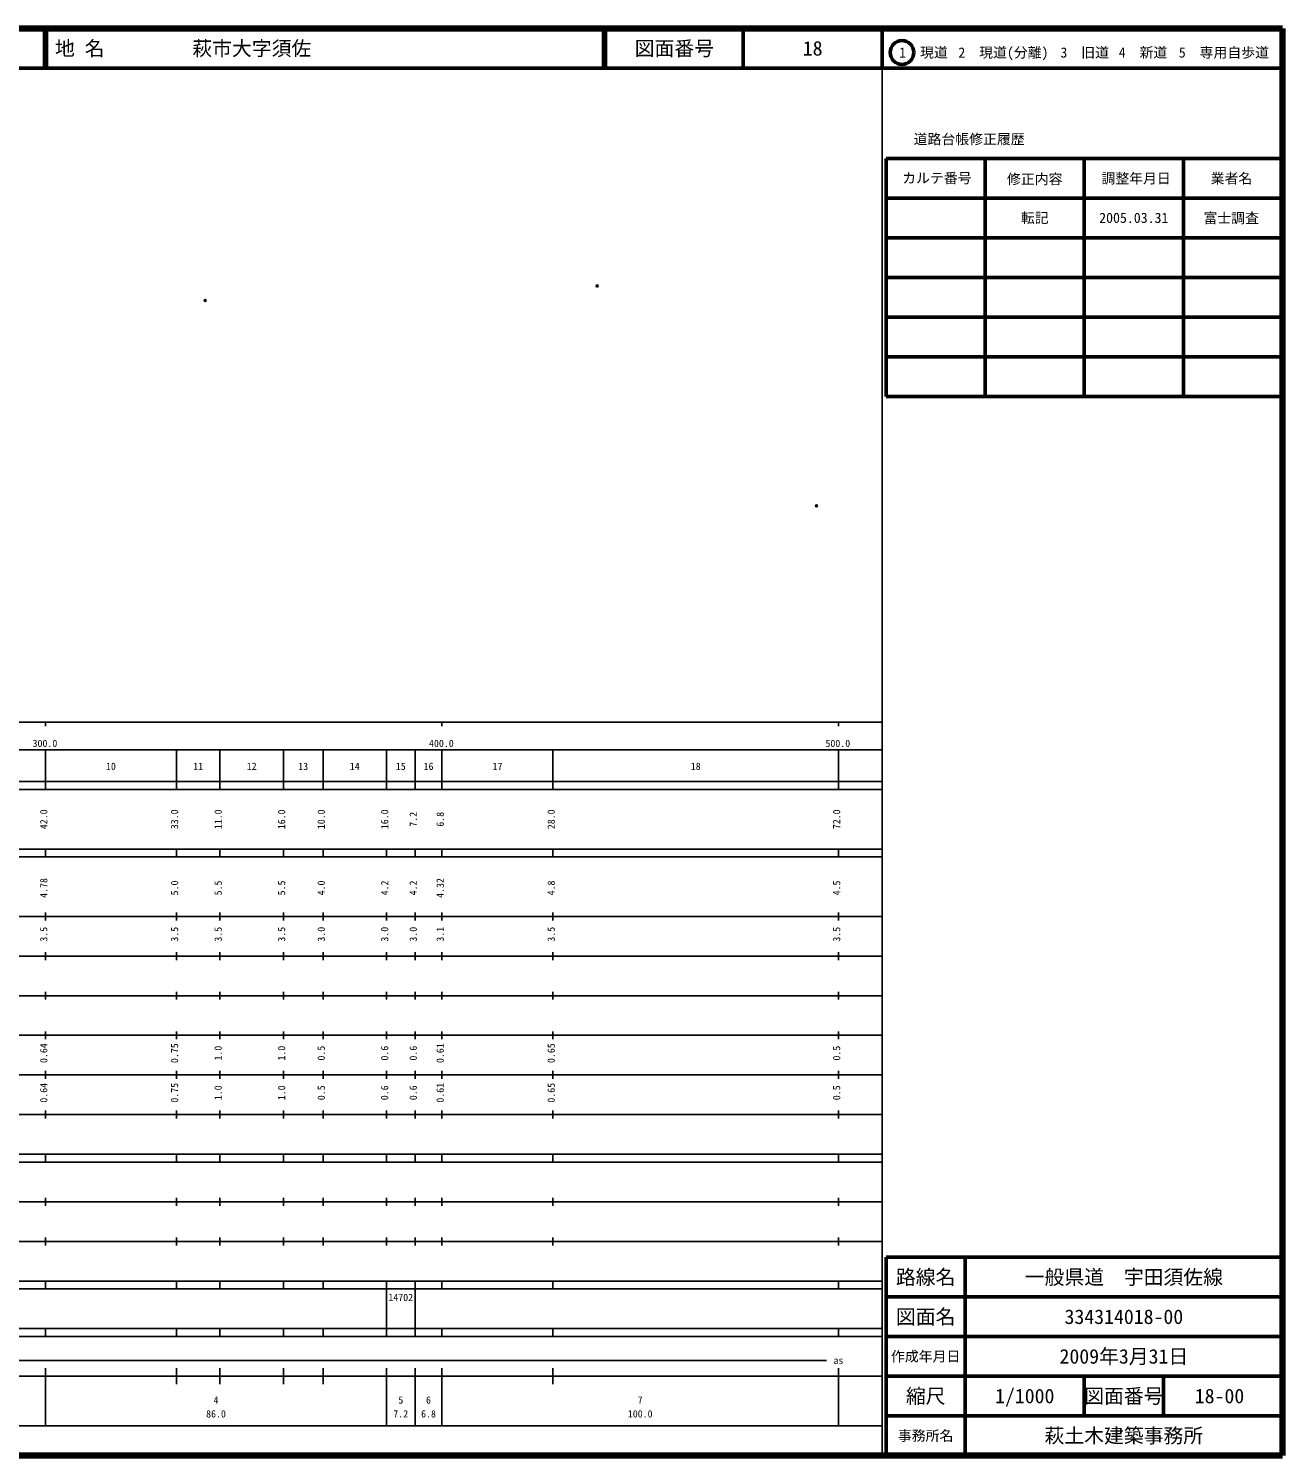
# Model space of a CAD drawing. Units: millimetres on the paper. Extents: x 40 to 680, y 20 to 380.
# Drawn here: x 363.7 to 680, y 20 to 380 of the extents above; entities that cross this region are included whole.
import ezdxf
from ezdxf.enums import TextEntityAlignment as Align

# ---------------------------------------------------------------- set-up
doc = ezdxf.new("R2010")
doc.units = ezdxf.units.MM
doc.header["$PDMODE"] = 32
doc.header["$PDSIZE"] = 0.5
doc.layers.add('M-OTRS', color=6, linetype='Continuous')
doc.layers.add('M-TTL-TXT', color=7, linetype='Continuous')
for name, color, linetype, lineweight in [('M-TTL', 2, 'Continuous', 140), ('M-TTL-BAND', 7, 'Continuous', 25), ('M-TTL-FRAM', 2, 'Continuous', 50), ('M-TTL-LINE', 7, 'Continuous', 50)]:
    doc.layers.add(name, color=color, linetype=linetype, lineweight=lineweight)
doc.styles.add('ＭＳ ゴシック', font='')
doc.styles.get('ＭＳ ゴシック').set_extended_font_data('MS Gothic')

msp = doc.modelspace()

# ---------------------------------------------------------------- linework, layer by layer
at = {"layer": 'M-OTRS'}
for p in [(507.159, 315.051), (408.29, 311.406), (562.493, 259.586)]:
    msp.add_point(p, dxfattribs=at)
at = {"layer": 'M-TTL'}
for p, q in [((680, 380), (40, 380)), ((680, 20), (680, 380)), ((40, 20), (680, 20))]:
    msp.add_line(p, q, dxfattribs=at)
at = {"layer": 'M-TTL-BAND'}
for p, q in [((579, 20), (579, 370)), ((40, 205), (579, 205)), ((368, 205), (368, 204)), ((468, 205), (468, 204)), ((568, 205), (568, 204)), ((68, 198), (579, 198)), ((368, 188), (368, 198)), ((401, 188), (401, 198)), ((412, 188), (412, 198)), ((428, 188), (428, 198)), ((438, 188), (438, 198)), ((454, 188), (454, 198)), ((461.2, 188), (461.2, 198)), ((468, 188), (468, 198)), ((496, 188), (496, 198)), ((568, 188), (568, 198)), ((40, 190), (579, 190)), ((40, 188), (579, 188)), ((40, 173), (579, 173)), ((368, 171), (368, 173)), ((401, 171), (401, 173)), ((412, 171), (412, 173)), ((428, 171), (428, 173)), ((438, 171), (438, 173)), ((454, 171), (454, 173)), ((461.2, 171), (461.2, 173)), ((468, 171), (468, 173)), ((496, 171), (496, 173)), ((568, 171), (568, 173)), ((40, 171), (579, 171)), ((40, 156), (579, 156)), ((368, 155), (368, 157)), ((401, 155), (401, 157)), ((412, 155), (412, 157)), ((428, 155), (428, 157)), ((438, 155), (438, 157)), ((454, 155), (454, 157)), ((461.2, 155), (461.2, 157)), ((468, 155), (468, 157)), ((496, 155), (496, 157)), ((568, 155), (568, 157)), ((46, 146), (579, 146)), ((368, 145), (368, 147)), ((401, 145), (401, 147)), ((412, 145), (412, 147)), ((428, 145), (428, 147)), ((438, 145), (438, 147)), ((454, 145), (454, 147)), ((461.2, 145), (461.2, 147)), ((468, 145), (468, 147)), ((496, 145), (496, 147)), ((568, 145), (568, 147)), ((368, 135), (368, 137)), ((401, 135), (401, 137)), ((412, 135), (412, 137)), ((428, 135), (428, 137)), ((438, 135), (438, 137)), ((454, 135), (454, 137)), ((461.2, 135), (461.2, 137)), ((468, 135), (468, 137)), ((496, 135), (496, 137)), ((568, 135), (568, 137)), ((52, 136), (579, 136)), ((46, 126), (579, 126)), ((368, 125), (368, 127)), ((401, 125), (401, 127)), ((412, 125), (412, 127)), ((428, 125), (428, 127)), ((438, 125), (438, 127)), ((454, 125), (454, 127)), ((461.2, 125), (461.2, 127)), ((468, 125), (468, 127)), ((496, 125), (496, 127)), ((568, 125), (568, 127)), ((52, 116), (579, 116)), ((368, 115), (368, 117)), ((401, 115), (401, 117)), ((412, 115), (412, 117)), ((428, 115), (428, 117)), ((438, 115), (438, 117)), ((454, 115), (454, 117)), ((461.2, 115), (461.2, 117)), ((468, 115), (468, 117)), ((496, 115), (496, 117)), ((568, 115), (568, 117)), ((46, 106), (579, 106)), ((368, 105), (368, 107)), ((401, 105), (401, 107)), ((412, 105), (412, 107)), ((428, 105), (428, 107)), ((438, 105), (438, 107)), ((454, 105), (454, 107)), ((461.2, 105), (461.2, 107)), ((468, 105), (468, 107)), ((496, 105), (496, 107)), ((568, 105), (568, 107)), ((40, 96), (579, 96)), ((40, 94), (579, 94)), ((368, 94), (368, 96)), ((401, 94), (401, 96)), ((412, 94), (412, 96)), ((428, 94), (428, 96)), ((438, 94), (438, 96)), ((454, 94), (454, 96)), ((461.2, 94), (461.2, 96)), ((468, 94), (468, 96)), ((496, 94), (496, 96)), ((568, 94), (568, 96)), ((49, 84), (579, 84)), ((368, 83), (368, 85)), ((401, 83), (401, 85)), ((412, 83), (412, 85)), ((428, 83), (428, 85)), ((438, 83), (438, 85)), ((454, 83), (454, 85)), ((461.2, 83), (461.2, 85)), ((468, 83), (468, 85)), ((496, 83), (496, 85)), ((568, 83), (568, 85)), ((40, 74), (579, 74)), ((368, 73), (368, 75)), ((401, 73), (401, 75)), ((412, 73), (412, 75)), ((428, 73), (428, 75)), ((438, 73), (438, 75)), ((454, 73), (454, 75)), ((461.2, 73), (461.2, 75)), ((468, 73), (468, 75)), ((496, 73), (496, 75)), ((568, 73), (568, 75)), ((40, 64), (579, 64)), ((40, 62), (579, 62)), ((368, 62), (368, 64)), ((401, 62), (401, 64)), ((412, 62), (412, 64)), ((428, 62), (428, 64)), ((438, 62), (438, 64)), ((454, 62), (454, 64)), ((454, 52), (454, 62)), ((461.2, 62), (461.2, 64)), ((461.2, 52), (461.2, 62)), ((468, 62), (468, 64)), ((496, 62), (496, 64)), ((568, 62), (568, 64)), ((40, 52), (579, 52)), ((368, 50), (368, 52)), ((401, 50), (401, 52)), ((412, 50), (412, 52)), ((428, 50), (428, 52)), ((438, 50), (438, 52)), ((454, 50), (454, 52)), ((461.2, 50), (461.2, 52)), ((468, 50), (468, 52)), ((496, 50), (496, 52)), ((568, 50), (568, 52)), ((40, 50), (579, 50)), ((71, 44), (565, 44)), ((40, 40), (579, 40)), ((368, 27.5), (368, 42)), ((401, 38), (401, 42)), ((412, 38), (412, 42)), ((428, 38), (428, 42)), ((438, 38), (438, 42)), ((454, 27.5), (454, 42)), ((461.2, 27.5), (461.2, 42)), ((468, 27.5), (468, 42)), ((496, 38), (496, 42)), ((568, 27.5), (568, 42)), ((68, 27.5), (579, 27.5))]:
    msp.add_line(p, q, dxfattribs=at)
at = {"layer": 'M-TTL-FRAM'}
for p, q in [((580, 347.197), (580, 287.197)), ((580, 347.197), (680, 347.197)), ((580, 287.197), (680, 287.197)), ((680, 70), (580, 70)), ((580, 70), (580, 20))]:
    msp.add_line(p, q, dxfattribs=at)
at = {"layer": 'M-TTL-LINE'}
for p, q in [((367.75, 380), (367.75, 370)), ((368.25, 380), (368.25, 370)), ((508.747, 380), (508.747, 370)), ((509.247, 380), (509.247, 370)), ((543.997, 380), (543.997, 370)), ((579, 380), (579, 370)), ((40, 370), (680, 370)), ((605, 347.197), (605, 287.197)), ((630, 347.197), (630, 287.197)), ((655, 347.197), (655, 287.197)), ((580, 337.197), (680, 337.197)), ((580, 327.197), (680, 327.197)), ((580, 317.197), (680, 317.197)), ((580, 307.197), (680, 307.197)), ((580, 297.197), (680, 297.197)), ((600, 70), (600, 20)), ((680, 60), (580, 60)), ((680, 50), (580, 50)), ((680, 40), (580, 40)), ((630, 40), (630, 30)), ((650, 40), (650, 30)), ((680, 30), (580, 30))]:
    msp.add_line(p, q, dxfattribs=at)
msp.add_circle((584.031, 373.958), 3, dxfattribs=at)

# ---------------------------------------------------------------- texts
at = {"layer": 'M-TTL-BAND', "style": 'ＭＳ ゴシック'}
for s, p in [('300.0', (367.844, 198.195)), ('400.0', (467.844, 198.195)), ('500.0', (567.844, 198.195)), ('10', (384.5, 192.405)), ('11', (406.5, 192.405)), ('12', (420, 192.405)), ('13', (433, 192.405)), ('14', (446, 192.405)), ('15', (457.6, 192.405)), ('16', (464.6, 192.405)), ('17', (482, 192.405)), ('18', (532, 192.405)), ('as', (568, 42.5)), ('4', (411, 32.523)), ('5', (457.6, 32.523)), ('6', (464.6, 32.523)), ('7', (518, 32.523)), ('86.0', (411, 29.033)), ('7.2', (457.6, 29.033)), ('6.8', (464.6, 29.033)), ('100.0', (518, 29.033))]:
    msp.add_text(s, height=1.833, dxfattribs=at).set_placement(p, align=Align.BOTTOM_CENTER)
for s, p in [('42.0', (369, 180.5)), ('33.0', (402, 180.5)), ('11.0', (413, 180.5)), ('16.0', (429, 180.5)), ('10.0', (439, 180.5)), ('16.0', (455, 180.5)), ('7.2', (462.2, 180.5)), ('6.8', (469, 180.5)), ('28.0', (497, 180.5)), ('72.0', (569, 180.5)), ('4.78', (369, 163.174)), ('5.0', (402, 163.174)), ('5.5', (413, 163.174)), ('5.5', (429, 163.174)), ('4.0', (439, 163.174)), ('4.2', (455, 163.174)), ('4.2', (462.2, 163.174)), ('4.32', (469, 163.174)), ('4.8', (497, 163.174)), ('4.5', (569, 163.174)), ('3.5', (369, 151.5)), ('3.5', (402, 151.5)), ('3.5', (413, 151.5)), ('3.5', (429, 151.5)), ('3.0', (439, 151.5)), ('3.0', (455, 151.5)), ('3.0', (462.2, 151.5)), ('3.1', (469, 151.5)), ('3.5', (497, 151.5)), ('3.5', (569, 151.5)), ('0.64', (369, 121.5)), ('0.75', (402, 121.5)), ('1.0', (413, 121.5)), ('1.0', (429, 121.5)), ('0.5', (439, 121.5)), ('0.6', (455, 121.5)), ('0.6', (462.2, 121.5)), ('0.61', (469, 121.5)), ('0.65', (497, 121.5)), ('0.5', (569, 121.5)), ('0.64', (369, 111.5)), ('0.75', (402, 111.5)), ('1.0', (413, 111.5)), ('1.0', (429, 111.5)), ('0.5', (439, 111.5)), ('0.6', (455, 111.5)), ('0.6', (462.2, 111.5)), ('0.61', (469, 111.5)), ('0.65', (497, 111.5)), ('0.5', (569, 111.5))]:
    msp.add_text(s, height=1.833, rotation=90, dxfattribs=at).set_placement(p, align=Align.BOTTOM_CENTER)
msp.add_text('14702', height=1.833, dxfattribs=at).set_placement((454.475, 58.405), align=Align.BOTTOM_LEFT)
at = {"layer": 'M-TTL-TXT', "style": 'ＭＳ ゴシック'}
for s, p in [('地 名', (370.38, 375)), ('萩市大字須佐', (405.024, 375))]:
    msp.add_text(s, height=3.666, dxfattribs=at).set_placement(p, align=Align.MIDDLE_LEFT)
for s, height, p in [('図面番号', 3.666, (526.622, 375)), ('18', 3.666, (561.497, 375)), ('1\u3000現道', 2.566, (589.448, 373.958)), ('2\u3000現道(分離)', 2.566, (609.619, 373.958)), ('3\u3000旧道', 2.566, (630.121, 373.958)), ('4\u3000新道', 2.566, (644.824, 373.958)), ('5\u3000専用自歩道', 2.566, (665.228, 373.958)), ('道路台帳修正履歴', 2.566, (600.968, 352.113)), ('カルテ番号', 2.566, (592.839, 342.277)), ('修正内容', 2.566, (617.509, 342.023)), ('調整年月日', 2.566, (643.089, 342.197)), ('業者名', 2.566, (667.134, 342.197)), ('転記', 2.566, (617.5, 332.245)), ('2005.03.31', 2.566, (642.5, 332.245)), ('富士調査', 2.566, (667.077, 332.189)), ('路線名', 3.666, (590, 65)), ('路線名', 3.666, (590, 65)), ('一般県道\u3000宇田須佐線', 3.666, (640, 65)), ('図面名', 3.666, (590, 55)), ('図面名', 3.666, (590, 55)), ('334314018-00', 3.666, (640, 55)), ('2009年3月31日', 3.666, (640, 45)), ('作成年月日', 2.566, (590, 45)), ('作成年月日', 2.566, (590, 45)), ('縮尺', 3.666, (590, 35)), ('縮尺', 3.666, (590, 35)), ('1/1000', 3.666, (615, 35)), ('図面番号', 3.666, (640, 35)), ('図面番号', 3.666, (640, 35)), ('18-00', 3.666, (664.125, 35)), ('事務所名', 2.566, (590, 25)), ('事務所名', 2.566, (590, 25)), ('萩土木建築事務所', 3.666, (640, 25))]:
    msp.add_text(s, height=height, dxfattribs=at).set_placement(p, align=Align.MIDDLE_CENTER)

doc.saveas('drawing.dxf')
